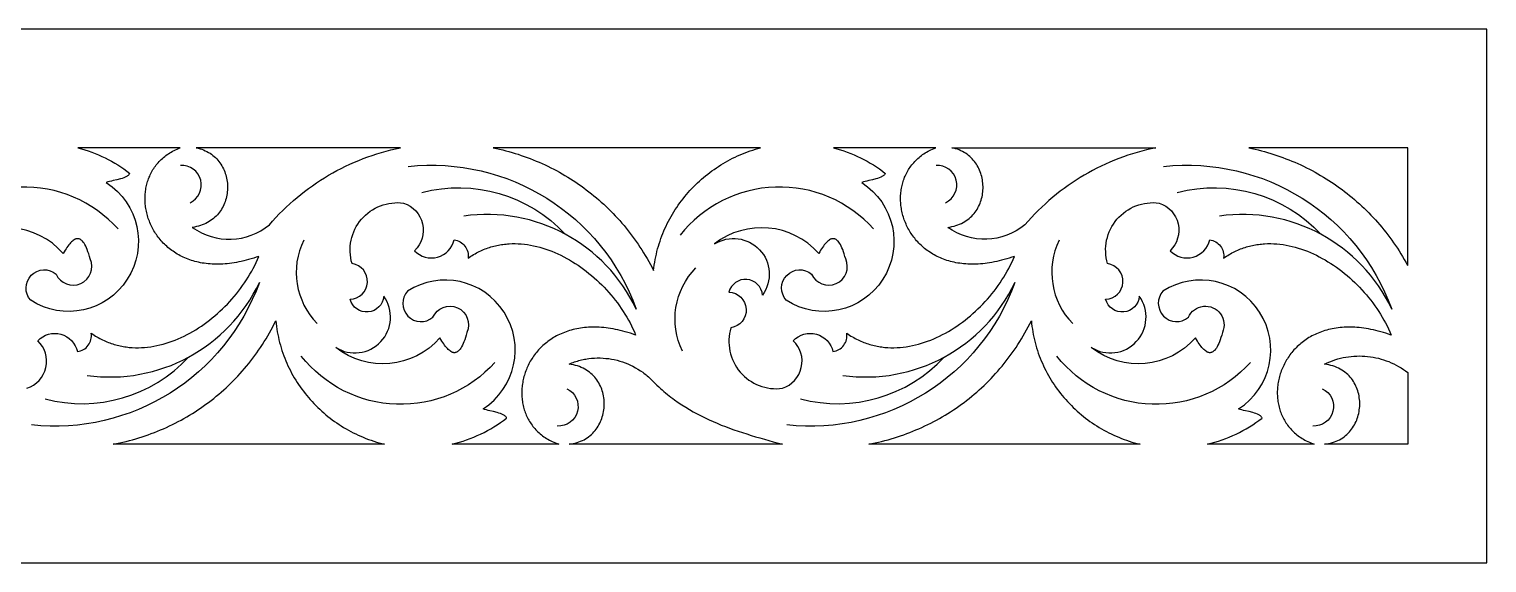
# Model space of a CAD drawing. Extents: x -376 to 375, y -68 to 68.
# Drawn here: x 6 to 375, y -67.5 to 67.5 of the extents above; entities that cross this region are included whole.
import ezdxf

# ---------------------------------------------------------------- set-up
doc = ezdxf.new("R2010")
doc.units = 0
doc.layers.add('LAYER_1', color=18, linetype='CONTINUOUS')

msp = doc.modelspace()

# ---------------------------------------------------------------- linework, layer by layer
at = {"layer": 'LAYER_1'}
for points in [[(-375, -67.5), (375, -67.5), (375, 67.5), (-375, 67.5)], [(164.08, 6.43), (164.16, 7.13), (164.25, 7.82), (164.36, 8.52), (164.48, 9.2), (164.62, 9.89), (164.77, 10.57), (164.93, 11.24), (165.1, 11.91), (165.29, 12.58), (165.49, 13.23), (165.7, 13.89), (165.93, 14.54), (166.17, 15.18), (166.42, 15.82), (166.68, 16.45), (166.95, 17.08), (167.24, 17.7), (167.54, 18.31), (167.84, 18.92), (168.16, 19.52), (168.5, 20.11), (168.84, 20.7), (169.19, 21.28), (169.55, 21.85), (169.93, 22.42), (170.31, 22.98), (170.71, 23.53), (171.11, 24.08), (171.53, 24.61), (171.95, 25.14), (172.39, 25.66), (172.83, 26.17), (173.28, 26.68), (173.75, 27.18), (174.22, 27.66), (174.7, 28.14), (175.19, 28.61), (175.68, 29.07), (176.19, 29.53), (176.71, 29.97), (177.23, 30.4), (177.76, 30.83), (178.3, 31.24), (178.84, 31.65), (179.4, 32.04), (179.96, 32.43), (180.53, 32.8), (181.1, 33.17), (181.69, 33.52), (182.28, 33.86), (182.87, 34.2), (183.48, 34.52), (184.08, 34.83), (184.7, 35.13), (185.32, 35.42), (185.95, 35.7), (186.58, 35.96), (187.22, 36.22), (187.87, 36.46), (188.52, 36.69), (189.17, 36.91), (189.83, 37.11), (190.5, 37.31), (191.17, 37.49), (123.48, 37.49), (124.28, 37.32), (125.08, 37.14), (125.88, 36.95), (126.67, 36.75), (127.46, 36.54), (128.24, 36.31), (129.02, 36.08), (129.8, 35.84), (130.57, 35.58), (131.34, 35.32), (132.1, 35.04), (132.86, 34.75), (133.62, 34.46), (134.37, 34.15), (135.12, 33.83), (135.86, 33.51), (136.6, 33.17), (137.33, 32.82), (138.06, 32.46), (138.79, 32.09), (139.51, 31.71), (140.22, 31.32), (140.93, 30.92), (141.63, 30.52), (142.33, 30.1), (143.02, 29.67), (143.7, 29.23), (144.38, 28.78), (145.06, 28.32), (145.72, 27.85), (146.39, 27.38), (147.04, 26.89), (147.69, 26.39), (148.33, 25.88), (148.97, 25.37), (149.6, 24.84), (150.22, 24.31), (150.84, 23.76), (151.44, 23.21), (152.05, 22.64), (152.64, 22.07), (153.23, 21.49), (153.81, 20.9), (154.38, 20.3), (154.94, 19.69), (155.5, 19.07), (156.05, 18.44), (156.59, 17.8), (157.12, 17.16), (157.65, 16.5), (158.16, 15.84), (158.67, 15.17), (159.17, 14.49), (159.66, 13.8), (160.14, 13.1), (160.62, 12.39), (161.08, 11.68), (161.54, 10.95), (161.98, 10.22), (162.42, 9.48), (162.85, 8.73), (163.27, 7.97), (163.68, 7.2)], [(355, 37.48), (314.73, 37.49), (315.54, 37.32), (316.34, 37.14), (317.14, 36.94), (317.93, 36.74), (318.72, 36.53), (319.51, 36.31), (320.29, 36.07), (321.07, 35.83), (321.85, 35.57), (322.62, 35.31), (323.39, 35.03), (324.15, 34.74), (324.91, 34.45), (325.66, 34.14), (326.41, 33.82), (327.16, 33.49), (327.9, 33.16), (328.63, 32.81), (329.36, 32.45), (330.09, 32.08), (330.81, 31.71), (331.52, 31.32), (332.23, 30.92), (332.93, 30.52), (333.63, 30.1), (334.32, 29.67), (335.01, 29.24), (335.69, 28.79), (336.36, 28.34), (337.03, 27.88), (337.69, 27.4), (338.34, 26.92), (338.99, 26.43), (339.64, 25.93), (340.27, 25.42), (340.9, 24.91), (341.52, 24.38), (342.13, 23.85), (342.74, 23.3), (343.34, 22.75), (343.93, 22.19), (344.52, 21.62), (345.1, 21.04), (345.67, 20.45), (346.23, 19.86), (346.79, 19.26), (347.33, 18.65), (347.87, 18.03), (348.4, 17.4), (348.93, 16.76), (349.44, 16.12), (349.95, 15.47), (350.44, 14.81), (350.93, 14.14), (351.41, 13.47), (351.88, 12.78), (352.35, 12.09), (352.8, 11.39), (353.24, 10.69), (353.68, 9.98), (354.1, 9.26), (354.52, 8.53), (354.93, 7.79), (355, 7.68)], [(68.45, -6.27), (68.52, -6.98), (68.61, -7.68), (68.7, -8.38), (68.82, -9.07), (68.94, -9.76), (69.08, -10.45), (69.24, -11.13), (69.41, -11.8), (69.59, -12.47), (69.78, -13.14), (69.99, -13.8), (70.21, -14.45), (70.45, -15.1), (70.7, -15.75), (70.96, -16.39), (71.23, -17.02), (71.51, -17.65), (71.81, -18.27), (72.12, -18.88), (72.44, -19.49), (72.77, -20.09), (73.12, -20.68), (73.47, -21.27), (73.84, -21.85), (74.22, -22.42), (74.6, -22.99), (75, -23.54), (75.41, -24.09), (75.83, -24.63), (76.26, -25.17), (76.71, -25.69), (77.16, -26.21), (77.62, -26.72), (78.09, -27.22), (78.57, -27.71), (79.06, -28.2), (79.56, -28.67), (80.07, -29.13), (80.58, -29.59), (81.11, -30.04), (81.64, -30.47), (82.19, -30.9), (82.74, -31.31), (83.3, -31.72), (83.86, -32.12), (84.44, -32.5), (85.02, -32.88), (85.61, -33.24), (86.21, -33.59), (86.82, -33.94), (87.43, -34.27), (88.05, -34.59), (88.67, -34.9), (89.31, -35.19), (89.95, -35.48), (90.59, -35.75), (91.24, -36.01), (91.9, -36.26), (92.56, -36.5), (93.23, -36.73), (93.91, -36.94), (94.59, -37.14), (95.28, -37.32), (95.97, -37.5), (27.27, -37.49), (28.1, -37.33), (28.92, -37.16), (29.74, -36.97), (30.55, -36.78), (31.37, -36.57), (32.17, -36.35), (32.97, -36.13), (33.77, -35.89), (34.57, -35.63), (35.36, -35.37), (36.14, -35.1), (36.92, -34.81), (37.7, -34.52), (38.47, -34.21), (39.24, -33.89), (40, -33.57), (40.75, -33.23), (41.51, -32.88), (42.25, -32.52), (42.99, -32.15), (43.73, -31.77), (44.45, -31.38), (45.18, -30.98), (45.89, -30.56), (46.6, -30.14), (47.31, -29.71), (48.01, -29.27), (48.7, -28.82), (49.39, -28.35), (50.06, -27.88), (50.74, -27.4), (51.4, -26.91), (52.06, -26.4), (52.71, -25.89), (53.36, -25.37), (53.99, -24.84), (54.62, -24.3), (55.25, -23.75), (55.86, -23.19), (56.47, -22.62), (57.07, -22.04), (57.66, -21.45), (58.24, -20.86), (58.82, -20.25), (59.39, -19.63), (59.94, -19.01), (60.5, -18.38), (61.04, -17.73), (61.57, -17.08), (62.09, -16.42), (62.61, -15.75), (63.12, -15.07), (63.61, -14.39), (64.1, -13.69), (64.58, -12.99), (65.05, -12.28), (65.51, -11.55), (65.96, -10.82), (66.4, -10.09), (66.83, -9.34), (67.25, -8.59), (67.66, -7.82), (68.06, -7.05)], [(259.7, -6.27), (259.77, -6.98), (259.85, -7.68), (259.95, -8.38), (260.06, -9.07), (260.19, -9.76), (260.33, -10.45), (260.49, -11.13), (260.66, -11.8), (260.84, -12.47), (261.03, -13.14), (261.24, -13.8), (261.46, -14.45), (261.7, -15.1), (261.94, -15.75), (262.2, -16.39), (262.48, -17.02), (262.76, -17.65), (263.06, -18.27), (263.37, -18.88), (263.69, -19.49), (264.02, -20.09), (264.36, -20.68), (264.72, -21.27), (265.09, -21.85), (265.46, -22.42), (265.85, -22.99), (266.25, -23.54), (266.66, -24.09), (267.08, -24.63), (267.51, -25.17), (267.95, -25.69), (268.4, -26.21), (268.87, -26.72), (269.34, -27.22), (269.82, -27.71), (270.31, -28.2), (270.81, -28.67), (271.31, -29.13), (271.83, -29.59), (272.36, -30.04), (272.89, -30.47), (273.43, -30.9), (273.98, -31.31), (274.54, -31.72), (275.11, -32.12), (275.69, -32.5), (276.27, -32.88), (276.86, -33.24), (277.46, -33.59), (278.06, -33.94), (278.68, -34.27), (279.3, -34.59), (279.92, -34.9), (280.55, -35.19), (281.19, -35.48), (281.84, -35.75), (282.49, -36.01), (283.15, -36.26), (283.81, -36.5), (284.48, -36.73), (285.16, -36.94), (285.84, -37.14), (286.52, -37.32), (287.22, -37.5), (218.52, -37.49), (219.35, -37.33), (220.17, -37.16), (220.99, -36.97), (221.8, -36.78), (222.61, -36.57), (223.42, -36.35), (224.22, -36.13), (225.02, -35.89), (225.82, -35.63), (226.61, -35.37), (227.39, -35.1), (228.17, -34.81), (228.95, -34.52), (229.72, -34.21), (230.49, -33.89), (231.25, -33.57), (232, -33.23), (232.75, -32.88), (233.5, -32.52), (234.24, -32.15), (234.97, -31.77), (235.7, -31.38), (236.42, -30.98), (237.14, -30.56), (237.85, -30.14), (238.56, -29.71), (239.26, -29.27), (239.95, -28.82), (240.63, -28.35), (241.31, -27.88), (241.98, -27.4), (242.65, -26.91), (243.31, -26.4), (243.96, -25.89), (244.61, -25.37), (245.24, -24.84), (245.87, -24.3), (246.49, -23.75), (247.11, -23.19), (247.72, -22.62), (248.32, -22.04), (248.91, -21.45), (249.49, -20.86), (250.07, -20.25), (250.63, -19.63), (251.19, -19.01), (251.74, -18.38), (252.28, -17.73), (252.82, -17.08), (253.34, -16.42), (253.86, -15.75), (254.36, -15.07), (254.86, -14.39), (255.35, -13.69), (255.83, -12.99), (256.3, -12.28), (256.76, -11.55), (257.21, -10.82), (257.65, -10.09), (258.08, -9.34), (258.5, -8.59), (258.91, -7.82), (259.31, -7.05)], [(142.66, -37.5), (143.19, -37.43), (143.71, -37.34), (144.21, -37.23), (144.69, -37.09), (145.16, -36.93), (145.61, -36.76), (146.05, -36.56), (146.47, -36.35), (146.87, -36.11), (147.26, -35.87), (147.63, -35.6), (147.99, -35.32), (148.33, -35.02), (148.65, -34.71), (148.95, -34.38), (149.24, -34.04), (149.52, -33.69), (149.77, -33.33), (150.01, -32.96), (150.23, -32.58), (150.44, -32.19), (150.63, -31.79), (150.8, -31.38), (150.96, -30.97), (151.09, -30.55), (151.21, -30.12), (151.32, -29.69), (151.4, -29.26), (151.47, -28.82), (151.52, -28.38), (151.56, -27.94), (151.58, -27.5), (151.58, -27.05), (151.56, -26.61), (151.52, -26.17), (151.47, -25.73), (151.4, -25.29), (151.31, -24.86), (151.21, -24.43), (151.08, -24.01), (150.94, -23.59), (150.78, -23.18), (150.61, -22.77), (150.41, -22.37), (150.2, -21.99), (149.97, -21.61), (149.72, -21.24), (149.45, -20.88), (149.16, -20.53), (148.86, -20.2), (148.54, -19.88), (148.2, -19.57), (147.84, -19.27), (147.46, -19), (147.06, -18.73), (146.65, -18.49), (146.22, -18.26), (145.76, -18.05), (145.29, -17.86), (144.8, -17.69), (144.3, -17.54), (143.77, -17.41), (143.22, -17.3), (142.66, -17.21), (143.01, -17.07), (143.36, -16.93), (143.71, -16.8), (144.07, -16.68), (144.42, -16.56), (144.78, -16.45), (145.13, -16.35), (145.49, -16.26), (145.85, -16.17), (146.21, -16.09), (146.57, -16.02), (146.93, -15.95), (147.29, -15.89), (147.66, -15.84), (148.38, -15.76), (149.11, -15.71), (149.83, -15.68), (150.55, -15.68), (151.28, -15.71), (151.99, -15.77), (152.71, -15.85), (153.42, -15.96), (154.13, -16.1), (154.82, -16.27), (155.52, -16.46), (156.2, -16.67), (156.88, -16.91), (157.55, -17.18), (158.21, -17.47), (158.85, -17.79), (159.49, -18.13), (160.11, -18.5), (160.73, -18.89), (161.32, -19.31), (161.62, -19.53), (161.91, -19.75), (162.19, -19.98), (162.47, -20.21), (162.75, -20.46), (163.03, -20.7), (163.3, -20.96), (163.56, -21.21), (163.82, -21.48), (164.08, -21.75), (164.5, -22.17), (164.93, -22.58), (165.36, -22.98), (165.8, -23.38), (166.23, -23.77), (166.68, -24.15), (167.12, -24.52), (167.57, -24.88), (168.02, -25.24), (168.47, -25.59), (168.93, -25.94), (169.38, -26.27), (170.31, -26.93), (171.25, -27.56), (172.2, -28.16), (173.16, -28.74), (174.13, -29.3), (175.11, -29.83), (176.1, -30.34), (177.1, -30.84), (178.12, -31.31), (179.14, -31.77), (180.17, -32.21), (181.21, -32.64), (182.26, -33.04), (183.32, -33.44), (184.39, -33.82), (185.47, -34.2), (186.56, -34.56), (187.65, -34.91), (188.75, -35.25), (189.86, -35.59), (190.98, -35.91), (192.11, -36.24), (194.38, -36.87), (196.68, -37.49), (164.08, -37.49)], [(355, -37.49), (333.9, -37.5), (334.44, -37.43), (334.95, -37.34), (335.45, -37.23), (335.94, -37.09), (336.41, -36.93), (336.86, -36.76), (337.3, -36.56), (337.72, -36.35), (338.12, -36.11), (338.51, -35.87), (338.88, -35.6), (339.24, -35.32), (339.57, -35.02), (339.9, -34.71), (340.2, -34.38), (340.49, -34.04), (340.76, -33.69), (341.02, -33.33), (341.26, -32.96), (341.48, -32.58), (341.69, -32.19), (341.88, -31.79), (342.05, -31.38), (342.2, -30.97), (342.34, -30.55), (342.46, -30.12), (342.57, -29.69), (342.65, -29.26), (342.72, -28.82), (342.77, -28.38), (342.81, -27.94), (342.82, -27.5), (342.82, -27.05), (342.81, -26.61), (342.77, -26.17), (342.72, -25.73), (342.65, -25.29), (342.56, -24.86), (342.45, -24.43), (342.33, -24.01), (342.19, -23.59), (342.03, -23.18), (341.85, -22.77), (341.66, -22.37), (341.45, -21.99), (341.21, -21.61), (340.96, -21.24), (340.7, -20.88), (340.41, -20.53), (340.11, -20.2), (339.79, -19.88), (339.44, -19.57), (339.09, -19.27), (338.71, -19), (338.31, -18.73), (337.9, -18.49), (337.46, -18.26), (337.01, -18.05), (336.54, -17.86), (336.05, -17.69), (335.54, -17.54), (335.02, -17.41), (334.47, -17.3), (333.91, -17.21), (334.56, -16.91), (335.22, -16.62), (335.89, -16.37), (336.56, -16.14), (337.24, -15.93), (337.92, -15.75), (338.61, -15.59), (339.3, -15.46), (339.99, -15.36), (340.68, -15.27), (341.37, -15.21), (342.07, -15.18), (342.76, -15.17), (343.45, -15.18), (344.14, -15.22), (344.83, -15.28), (345.51, -15.37), (346.19, -15.48), (346.87, -15.61), (347.54, -15.76), (348.21, -15.94), (348.87, -16.14), (349.52, -16.37), (350.17, -16.61), (350.81, -16.88), (351.44, -17.17), (352.06, -17.49), (352.67, -17.82), (353.27, -18.18), (353.86, -18.56), (354.44, -18.97), (355, -19.39)]]:
    msp.add_lwpolyline(points, close=True, dxfattribs=at)
for points in [[(5.43, -23.35, 0.565773), (8.19, -11.3, -0.599651), (18.23, -14.07, 0.415842), (21.74, -9.42), (22.09, -9.66), (22.44, -9.89), (22.8, -10.12), (23.15, -10.33), (23.51, -10.53), (23.86, -10.73), (24.22, -10.92), (24.59, -11.1), (24.95, -11.27), (25.32, -11.44), (25.68, -11.59), (26.05, -11.74), (26.42, -11.88), (26.79, -12.01), (27.17, -12.13), (27.54, -12.25), (27.92, -12.36), (28.29, -12.46), (28.67, -12.55), (29.05, -12.64), (29.43, -12.71), (29.81, -12.78), (30.19, -12.85), (30.58, -12.9), (30.96, -12.95), (31.35, -12.99), (31.73, -13.02), (32.12, -13.05), (32.89, -13.08), (33.67, -13.09), (34.45, -13.06), (35.22, -13.01), (36, -12.94), (36.78, -12.84), (37.56, -12.71), (38.34, -12.55), (39.12, -12.38), (39.89, -12.18), (40.66, -11.95), (41.43, -11.7), (42.2, -11.43), (42.96, -11.14), (43.72, -10.83), (44.48, -10.49), (45.23, -10.14), (45.97, -9.76), (46.71, -9.37), (47.44, -8.95), (48.17, -8.52), (48.88, -8.07), (49.59, -7.6), (50.3, -7.11), (50.99, -6.61), (51.67, -6.09), (52.35, -5.56), (53.01, -5.01), (53.67, -4.44), (54.31, -3.86), (54.94, -3.27), (55.56, -2.66), (56.17, -2.04), (56.76, -1.41), (57.34, -0.76), (57.91, -0.11), (58.47, 0.56), (59, 1.24), (59.53, 1.93), (60.04, 2.63), (60.53, 3.33), (61, 4.05), (61.46, 4.77), (61.9, 5.5), (62.33, 6.24), (62.73, 6.99), (63.12, 7.74), (63.48, 8.5), (63.83, 9.26), (64.16, 10.03), (63.5, 9.8), (62.85, 9.59), (62.2, 9.39), (61.56, 9.2), (60.93, 9.03), (60.31, 8.88), (59.69, 8.74), (59.08, 8.61), (58.48, 8.49), (57.89, 8.39), (57.3, 8.31), (56.72, 8.23), (56.14, 8.17), (55.58, 8.12), (55.02, 8.08), (54.47, 8.05), (53.92, 8.04), (53.39, 8.04), (52.86, 8.05), (52.34, 8.07), (51.82, 8.1), (51.32, 8.15), (50.82, 8.2), (50.32, 8.27), (49.84, 8.34), (49.36, 8.43), (48.89, 8.53), (48.43, 8.63), (47.98, 8.75), (47.53, 8.88), (47.09, 9.01), (46.66, 9.16), (46.24, 9.31), (45.82, 9.47), (45.41, 9.64), (45.01, 9.82), (44.62, 10.01), (44.24, 10.2), (43.86, 10.41), (43.49, 10.62), (43.13, 10.84), (42.78, 11.06), (42.43, 11.3), (42.09, 11.54), (41.76, 11.79), (41.44, 12.04), (41.13, 12.3), (40.82, 12.57), (40.53, 12.84), (40.24, 13.12), (39.95, 13.4), (39.68, 13.69), (39.42, 13.98), (39.16, 14.28), (38.91, 14.59), (38.67, 14.9), (38.44, 15.21), (38.21, 15.53), (38, 15.85), (37.79, 16.18), (37.59, 16.51), (37.4, 16.84), (37.22, 17.18), (37.04, 17.52), (36.88, 17.86), (36.72, 18.21), (36.57, 18.56), (36.43, 18.91), (36.3, 19.26), (36.17, 19.62), (36.06, 19.98), (35.95, 20.34), (35.85, 20.7), (35.76, 21.06), (35.68, 21.42), (35.61, 21.79), (35.54, 22.15), (35.49, 22.52), (35.44, 22.89), (35.4, 23.25), (35.38, 23.62), (35.36, 23.99), (35.34, 24.35), (35.34, 24.72), (35.35, 25.08), (35.36, 25.45), (35.38, 25.81), (35.42, 26.17), (35.46, 26.53), (35.51, 26.89), (35.57, 27.25), (35.64, 27.61), (35.71, 27.96), (35.8, 28.31), (35.89, 28.66), (36, 29), (36.11, 29.34), (36.23, 29.68), (36.37, 30.02), (36.51, 30.35), (36.66, 30.68), (36.81, 31.01), (36.98, 31.33), (37.16, 31.64), (37.35, 31.96), (37.54, 32.26), (37.75, 32.57), (37.96, 32.86), (38.18, 33.16), (38.42, 33.44), (38.66, 33.72), (38.91, 34), (39.17, 34.27), (39.44, 34.53), (39.72, 34.79), (40.01, 35.04), (40.31, 35.29), (40.62, 35.53), (40.94, 35.76), (41.26, 35.98), (41.6, 36.2), (41.95, 36.4), (42.3, 36.6), (42.67, 36.8), (43.04, 36.98), (43.43, 37.16), (43.82, 37.33), (44.23, 37.48), (18.35, 37.49), (19.23, 37.24), (20.11, 36.98), (20.98, 36.69), (21.84, 36.39), (22.7, 36.06), (23.55, 35.7), (24.39, 35.33), (25.22, 34.94), (26.04, 34.52), (26.85, 34.09), (27.65, 33.63), (28.44, 33.15), (29.22, 32.65), (29.98, 32.13), (30.74, 31.59), (31.48, 31.03), (31.43, 30.91), (31.36, 30.79), (31.27, 30.67), (31.17, 30.57), (31.06, 30.47), (30.93, 30.37), (30.79, 30.28), (30.64, 30.19), (30.48, 30.11), (30.31, 30.03), (29.94, 29.89), (29.54, 29.76), (29.11, 29.64), (28.2, 29.41), (27.27, 29.2), (26.82, 29.09), (26.37, 28.97), (25.94, 28.84), (25.53, 28.7, -1), (6.4, -1.08, -0.932324), (12.83, 5.55, 1), (21.46, 9.36), (21.27, 10.03), (21.08, 10.64), (20.89, 11.21), (20.7, 11.73), (20.51, 12.2), (20.31, 12.62), (20.11, 13), (19.91, 13.33), (19.71, 13.61), (19.51, 13.86), (19.41, 13.97), (19.31, 14.06), (19.2, 14.15), (19.1, 14.23), (19, 14.29), (18.89, 14.35), (18.79, 14.4), (18.68, 14.44), (18.58, 14.47), (18.47, 14.49), (18.37, 14.5), (18.26, 14.5), (18.15, 14.49), (18.05, 14.48), (17.94, 14.46), (17.83, 14.42), (17.72, 14.38), (17.61, 14.34), (17.39, 14.22), (17.17, 14.07), (16.95, 13.89), (16.72, 13.69), (16.5, 13.45), (16.27, 13.2), (16.04, 12.91), (15.81, 12.61), (15.58, 12.28), (15.34, 11.93), (15.11, 11.56), (14.87, 11.17), (14.63, 10.77, 0.396227), (-11.76, 13.17, -0.822741)], [(46.73, 23.61, 0.828729), (44.32, 33.04)], [(101.94, 32.78, -0.345698), (159.66, -3.3, 0.328309), (116.06, 20.23)], [(237.97, 23.61, 0.828729), (235.57, 33.04)], [(293.19, 32.78, -0.345698), (350.91, -3.3, 0.328309), (307.31, 20.23)], [(28.52, 16.96, 0.465235), (-20.47, 15.35)], [(105.39, 26.19, -0.276334), (141.72, 15.63)], [(219.77, 16.96, 0.465235), (170.78, 15.35)], [(296.64, 26.19, -0.276334), (332.97, 15.63)], [(75.5, 14.12, 0.318543), (78.91, -6.96)], [(266.75, 14.12, 0.318543), (270.16, -6.96)], [(171.38, -13.96, -0.318543), (174.79, 7.12)], [(20.69, -20.08, 0.328309), (64.29, 3.45, -0.345698), (6.57, -32.62)], [(211.94, -20.08, 0.328309), (255.54, 3.45, -0.345698), (197.82, -32.62)], [(10.02, -26.04, 0.276334), (46.35, -15.47)], [(123.89, -16.8, -0.465235), (74.9, -15.19)], [(201.27, -26.04, 0.276334), (237.6, -15.47)], [(315.14, -16.8, -0.465235), (266.15, -15.19)], [(142.1, -23.45, -0.828729), (139.69, -32.89)], [(333.34, -23.45, -0.828729), (330.93, -32.89)]]:
    msp.add_lwpolyline(points, format="xyb", dxfattribs=at)
for points in [[(47.29, 17.37, 0.342935), (66.82, 18.03), (67.64, 18.96), (68.47, 19.88), (69.33, 20.77), (70.19, 21.64), (71.08, 22.5), (71.98, 23.33), (72.9, 24.14), (73.83, 24.94), (74.78, 25.71), (75.74, 26.47), (76.71, 27.2), (77.71, 27.91), (78.71, 28.6), (79.73, 29.27), (80.76, 29.92), (81.8, 30.54), (82.86, 31.15), (83.93, 31.73), (85.01, 32.29), (86.1, 32.83), (87.21, 33.35), (88.32, 33.84), (89.44, 34.31), (90.58, 34.76), (91.72, 35.18), (92.87, 35.58), (94.03, 35.96), (95.21, 36.31), (96.38, 36.64), (97.57, 36.95), (98.76, 37.23), (99.97, 37.49), (48.29, 37.5), (48.78, 37.39), (49.26, 37.26), (49.72, 37.11), (50.16, 36.95), (50.59, 36.76), (51.01, 36.55), (51.41, 36.33), (51.79, 36.1), (52.16, 35.84), (52.51, 35.57), (52.85, 35.29), (53.17, 35), (53.47, 34.69), (53.76, 34.36), (54.03, 34.03), (54.29, 33.69), (54.53, 33.33), (54.76, 32.97), (54.97, 32.59), (55.16, 32.21), (55.34, 31.82), (55.5, 31.42), (55.64, 31.02), (55.77, 30.61), (55.88, 30.2), (55.98, 29.78), (56.06, 29.36), (56.12, 28.93), (56.17, 28.51), (56.2, 28.08), (56.22, 27.65), (56.21, 27.22), (56.2, 26.79), (56.16, 26.36), (56.11, 25.94), (56.04, 25.51), (55.96, 25.09), (55.86, 24.67), (55.74, 24.26), (55.6, 23.86), (55.45, 23.45), (55.29, 23.06), (55.1, 22.67), (54.9, 22.29), (54.68, 21.92), (54.45, 21.56), (54.19, 21.2), (53.93, 20.86), (53.64, 20.53), (53.34, 20.21), (53.02, 19.91), (52.68, 19.61), (52.32, 19.33), (51.95, 19.07), (51.56, 18.82), (51.16, 18.58), (50.74, 18.37), (50.3, 18.17), (49.84, 17.99), (49.36, 17.82), (48.87, 17.68), (48.36, 17.55), (47.83, 17.45)], [(212.99, -9.42), (213.34, -9.66), (213.69, -9.89), (214.04, -10.12), (214.4, -10.33), (214.75, -10.53), (215.11, -10.73), (215.47, -10.92), (215.83, -11.1), (216.2, -11.27), (216.56, -11.44), (216.93, -11.59), (217.3, -11.74), (217.67, -11.88), (218.04, -12.01), (218.41, -12.13), (218.79, -12.25), (219.16, -12.36), (219.54, -12.46), (219.92, -12.55), (220.3, -12.64), (220.68, -12.71), (221.06, -12.78), (221.44, -12.85), (221.83, -12.9), (222.21, -12.95), (222.59, -12.99), (222.98, -13.02), (223.37, -13.05), (224.14, -13.08), (224.92, -13.09), (225.69, -13.06), (226.47, -13.01), (227.25, -12.94), (228.03, -12.84), (228.81, -12.71), (229.59, -12.55), (230.36, -12.38), (231.14, -12.18), (231.91, -11.95), (232.68, -11.7), (233.45, -11.43), (234.21, -11.14), (234.97, -10.83), (235.72, -10.49), (236.47, -10.14), (237.22, -9.76), (237.96, -9.37), (238.69, -8.95), (239.41, -8.52), (240.13, -8.07), (240.84, -7.6), (241.54, -7.11), (242.24, -6.61), (242.92, -6.09), (243.6, -5.56), (244.26, -5.01), (244.91, -4.44), (245.56, -3.86), (246.19, -3.27), (246.81, -2.66), (247.42, -2.04), (248.01, -1.41), (248.59, -0.76), (249.16, -0.11), (249.71, 0.56), (250.25, 1.24), (250.78, 1.93), (251.28, 2.63), (251.78, 3.33), (252.25, 4.05), (252.71, 4.77), (253.15, 5.5), (253.57, 6.24), (253.98, 6.99), (254.37, 7.74), (254.73, 8.5), (255.08, 9.26), (255.41, 10.03), (254.75, 9.8), (254.09, 9.59), (253.45, 9.39), (252.81, 9.2), (252.18, 9.03), (251.56, 8.88), (250.94, 8.74), (250.33, 8.61), (249.73, 8.49), (249.13, 8.39), (248.55, 8.31), (247.97, 8.23), (247.39, 8.17), (246.83, 8.12), (246.27, 8.08), (245.72, 8.05), (245.17, 8.04), (244.64, 8.04), (244.11, 8.05), (243.58, 8.07), (243.07, 8.1), (242.56, 8.15), (242.06, 8.2), (241.57, 8.27), (241.09, 8.34), (240.61, 8.43), (240.14, 8.53), (239.68, 8.63), (239.23, 8.75), (238.78, 8.88), (238.34, 9.01), (237.91, 9.16), (237.49, 9.31), (237.07, 9.47), (236.66, 9.64), (236.26, 9.82), (235.87, 10.01), (235.48, 10.2), (235.11, 10.41), (234.74, 10.62), (234.38, 10.84), (234.02, 11.06), (233.68, 11.3), (233.34, 11.54), (233.01, 11.79), (232.69, 12.04), (232.38, 12.3), (232.07, 12.57), (231.77, 12.84), (231.48, 13.12), (231.2, 13.4), (230.93, 13.69), (230.66, 13.98), (230.41, 14.28), (230.16, 14.59), (229.92, 14.9), (229.69, 15.21), (229.46, 15.53), (229.25, 15.85), (229.04, 16.18), (228.84, 16.51), (228.65, 16.84), (228.46, 17.18), (228.29, 17.52), (228.12, 17.86), (227.97, 18.21), (227.82, 18.56), (227.68, 18.91), (227.54, 19.26), (227.42, 19.62), (227.3, 19.98), (227.2, 20.34), (227.1, 20.7), (227.01, 21.06), (226.93, 21.42), (226.86, 21.79), (226.79, 22.15), (226.74, 22.52), (226.69, 22.89), (226.65, 23.25), (226.62, 23.62), (226.6, 23.99), (226.59, 24.35), (226.59, 24.72), (226.59, 25.08), (226.61, 25.45), (226.63, 25.81), (226.67, 26.17), (226.71, 26.53), (226.76, 26.89), (226.82, 27.25), (226.88, 27.61), (226.96, 27.96), (227.05, 28.31), (227.14, 28.66), (227.25, 29), (227.36, 29.34), (227.48, 29.68), (227.61, 30.02), (227.75, 30.35), (227.9, 30.68), (228.06, 31.01), (228.23, 31.33), (228.41, 31.64), (228.59, 31.96), (228.79, 32.26), (228.99, 32.57), (229.21, 32.86), (229.43, 33.16), (229.67, 33.44), (229.91, 33.72), (230.16, 34), (230.42, 34.27), (230.69, 34.53), (230.97, 34.79), (231.26, 35.04), (231.56, 35.29), (231.87, 35.53), (232.18, 35.76), (232.51, 35.98), (232.85, 36.2), (233.19, 36.4), (233.55, 36.6), (233.92, 36.8), (234.29, 36.98), (234.68, 37.16), (235.07, 37.33), (235.48, 37.48), (209.6, 37.49), (210.49, 37.24), (211.37, 36.98), (212.24, 36.69), (213.1, 36.38), (213.96, 36.05), (214.81, 35.7), (215.65, 35.33), (216.48, 34.93), (217.3, 34.52), (218.11, 34.08), (218.91, 33.62), (219.7, 33.14), (220.47, 32.65), (221.24, 32.13), (221.99, 31.59), (222.73, 31.03), (222.68, 30.91), (222.61, 30.79), (222.52, 30.67), (222.42, 30.57), (222.31, 30.47), (222.18, 30.37), (222.04, 30.28), (221.89, 30.19), (221.73, 30.11), (221.56, 30.03), (221.19, 29.89), (220.78, 29.76), (220.36, 29.64), (219.45, 29.41), (218.52, 29.2), (218.06, 29.09), (217.62, 28.97), (217.19, 28.84), (216.78, 28.7, -1), (197.65, -1.08, -0.932324), (204.07, 5.55, 1), (212.71, 9.36), (212.52, 10.03), (212.33, 10.64), (212.14, 11.21), (211.95, 11.73), (211.75, 12.2), (211.56, 12.62), (211.36, 13), (211.16, 13.33), (210.96, 13.61), (210.76, 13.86), (210.66, 13.97), (210.55, 14.06), (210.45, 14.15), (210.35, 14.23), (210.25, 14.29), (210.14, 14.35), (210.04, 14.4), (209.93, 14.44), (209.83, 14.47), (209.72, 14.49), (209.61, 14.5), (209.51, 14.5), (209.4, 14.49), (209.29, 14.48), (209.19, 14.46), (209.08, 14.42), (208.97, 14.38), (208.86, 14.34), (208.64, 14.22), (208.42, 14.07), (208.2, 13.89), (207.97, 13.69), (207.75, 13.45), (207.52, 13.2), (207.29, 12.91), (207.06, 12.61), (206.83, 12.28), (206.59, 11.93), (206.36, 11.56), (206.12, 11.17), (205.88, 10.77, 0.396227), (179.49, 13.17, -0.822741), (191.66, 0.24, 0.837768), (183.13, 0.99, -0.913846), (183.63, -8.04, 0.543502), (196.68, -23.35, 0.565773), (199.44, -11.3, -0.599651), (209.48, -14.07, 0.415842)], [(238.54, 17.37), (239.08, 17.45), (239.61, 17.55), (240.12, 17.68), (240.62, 17.82), (241.09, 17.99), (241.55, 18.17), (241.99, 18.37), (242.41, 18.59), (242.82, 18.82), (243.21, 19.07), (243.58, 19.34), (243.93, 19.61), (244.27, 19.91), (244.59, 20.22), (244.9, 20.53), (245.18, 20.87), (245.45, 21.21), (245.7, 21.56), (245.94, 21.92), (246.15, 22.3), (246.36, 22.68), (246.54, 23.06), (246.71, 23.46), (246.86, 23.86), (246.99, 24.27), (247.11, 24.68), (247.21, 25.1), (247.29, 25.52), (247.36, 25.94), (247.41, 26.37), (247.45, 26.8), (247.46, 27.23), (247.47, 27.66), (247.45, 28.09), (247.42, 28.52), (247.37, 28.94), (247.31, 29.37), (247.23, 29.79), (247.13, 30.21), (247.02, 30.62), (246.89, 31.03), (246.74, 31.43), (246.58, 31.83), (246.41, 32.22), (246.21, 32.6), (246, 32.98), (245.78, 33.34), (245.54, 33.69), (245.28, 34.04), (245.01, 34.37), (244.72, 34.69), (244.41, 35), (244.09, 35.3), (243.76, 35.58), (243.41, 35.85), (243.04, 36.1), (242.66, 36.34), (242.26, 36.56), (241.85, 36.76), (241.42, 36.95), (240.97, 37.12), (240.51, 37.26), (240.04, 37.39), (239.55, 37.5), (291.21, 37.48), (290.01, 37.23), (288.82, 36.95), (287.64, 36.65), (286.47, 36.32), (285.3, 35.97), (284.14, 35.59), (282.99, 35.19), (281.85, 34.77), (280.72, 34.32), (279.6, 33.85), (278.49, 33.36), (277.38, 32.85), (276.29, 32.31), (275.21, 31.75), (274.14, 31.17), (273.09, 30.56), (272.04, 29.94), (271.01, 29.29), (269.99, 28.62), (268.98, 27.93), (267.99, 27.22), (267.01, 26.49), (266.05, 25.73), (265.1, 24.96), (264.16, 24.16), (263.25, 23.35), (262.34, 22.51), (261.45, 21.66), (260.58, 20.78), (259.73, 19.88), (258.89, 18.97), (258.07, 18.03, -0.342935)], [(83.61, -13.01, 0.822741), (95.78, -0.08, -0.837768), (87.25, -0.84, 0.913846), (87.75, 8.2, -0.543502), (100.8, 23.51, -0.565773), (103.56, 11.46, 0.599651), (113.6, 14.22, -0.415842), (117.11, 9.58), (117.46, 9.82), (117.81, 10.05), (118.16, 10.27), (118.52, 10.49), (118.87, 10.69), (119.23, 10.89), (119.59, 11.08), (119.96, 11.26), (120.32, 11.43), (120.68, 11.59), (121.05, 11.75), (121.42, 11.9), (121.79, 12.04), (122.16, 12.17), (122.54, 12.29), (122.91, 12.41), (123.29, 12.51), (123.66, 12.62), (124.04, 12.71), (124.42, 12.79), (124.8, 12.87), (125.18, 12.94), (125.56, 13), (125.95, 13.06), (126.33, 13.11), (126.72, 13.15), (127.1, 13.18), (127.49, 13.21), (128.26, 13.24), (129.04, 13.24), (129.81, 13.22), (130.59, 13.17), (131.37, 13.09), (132.15, 12.99), (132.93, 12.86), (133.71, 12.71), (134.48, 12.53), (135.26, 12.33), (136.03, 12.11), (136.8, 11.86), (137.57, 11.59), (138.33, 11.3), (139.09, 10.99), (139.84, 10.65), (140.59, 10.3), (141.34, 9.92), (142.08, 9.52), (142.81, 9.11), (143.53, 8.68), (144.25, 8.23), (144.96, 7.76), (145.66, 7.27), (146.36, 6.77), (147.04, 6.25), (147.72, 5.71), (148.38, 5.16), (149.04, 4.6), (149.68, 4.02), (150.31, 3.42), (150.93, 2.82), (151.54, 2.2), (152.13, 1.56), (152.71, 0.92), (153.28, 0.26), (153.83, -0.41), (154.37, -1.08), (154.9, -1.77), (155.4, -2.47), (155.9, -3.18), (156.37, -3.89), (156.83, -4.62), (157.27, -5.35), (157.69, -6.09), (158.1, -6.83), (158.49, -7.58), (158.85, -8.34), (159.2, -9.1), (159.53, -9.87), (158.86, -9.64), (158.2, -9.43), (157.55, -9.23), (156.91, -9.04), (156.28, -8.87), (155.65, -8.72), (155.03, -8.57), (154.41, -8.44), (153.8, -8.33), (153.2, -8.23), (152.61, -8.14), (152.03, -8.07), (151.45, -8.01), (150.88, -7.96), (150.32, -7.92), (149.76, -7.9), (149.21, -7.88), (148.67, -7.88), (148.14, -7.9), (147.62, -7.92), (147.1, -7.96), (146.59, -8), (146.09, -8.06), (145.59, -8.13), (145.11, -8.21), (144.63, -8.3), (144.16, -8.39), (143.69, -8.5), (143.24, -8.62), (142.79, -8.75), (142.35, -8.89), (141.91, -9.04), (141.49, -9.2), (141.07, -9.36), (140.66, -9.54), (140.26, -9.72), (139.87, -9.91), (139.48, -10.11), (139.1, -10.32), (138.74, -10.54), (138.37, -10.76), (138.02, -10.99), (137.67, -11.23), (137.34, -11.47), (137.01, -11.73), (136.69, -11.98), (136.37, -12.25), (136.07, -12.52), (135.77, -12.8), (135.48, -13.08), (135.2, -13.37), (134.93, -13.66), (134.67, -13.96), (134.41, -14.27), (134.17, -14.58), (133.93, -14.89), (133.7, -15.21), (133.47, -15.53), (133.26, -15.86), (133.06, -16.19), (132.86, -16.52), (132.67, -16.86), (132.49, -17.2), (132.32, -17.55), (132.16, -17.9), (132, -18.25), (131.86, -18.6), (131.72, -18.96), (131.59, -19.32), (131.47, -19.68), (131.36, -20.04), (131.26, -20.4), (131.16, -20.77), (131.08, -21.13), (131, -21.5), (130.93, -21.87), (130.88, -22.24), (130.83, -22.61), (130.78, -22.98), (130.75, -23.35), (130.73, -23.72), (130.71, -24.09), (130.71, -24.46), (130.71, -24.82), (130.73, -25.19), (130.75, -25.56), (130.78, -25.92), (130.82, -26.29), (130.86, -26.65), (130.92, -27.01), (130.99, -27.37), (131.06, -27.73), (131.15, -28.08), (131.24, -28.43), (131.35, -28.78), (131.46, -29.13), (131.58, -29.47), (131.71, -29.81), (131.85, -30.14), (132, -30.48), (132.16, -30.8), (132.33, -31.13), (132.51, -31.45), (132.69, -31.76), (132.89, -32.07), (133.09, -32.38), (133.31, -32.68), (133.53, -32.98), (133.77, -33.27), (134.01, -33.55), (134.27, -33.83), (134.53, -34.1), (134.8, -34.37), (135.08, -34.63), (135.37, -34.88), (135.67, -35.13), (135.99, -35.37), (136.31, -35.6), (136.64, -35.83), (136.98, -36.04), (137.33, -36.25), (137.69, -36.46), (138.05, -36.65), (138.43, -36.84), (138.82, -37.01), (139.22, -37.18), (139.63, -37.34), (140.05, -37.49), (113.07, -37.49), (114, -37.26), (114.92, -36.99), (115.84, -36.71), (116.74, -36.4), (117.64, -36.07), (118.53, -35.71), (119.42, -35.33), (120.29, -34.93), (121.15, -34.5), (122, -34.05), (122.84, -33.58), (123.67, -33.08), (124.48, -32.56), (125.29, -32.02), (126.08, -31.46), (126.85, -30.88), (126.8, -30.75), (126.73, -30.63), (126.64, -30.52), (126.54, -30.41), (126.43, -30.31), (126.3, -30.21), (126.16, -30.12), (126.01, -30.04), (125.85, -29.96), (125.68, -29.88), (125.31, -29.73), (124.9, -29.6), (124.48, -29.48), (123.57, -29.26), (122.64, -29.04), (122.18, -28.93), (121.74, -28.81), (121.31, -28.69), (120.9, -28.55, 1), (101.77, 1.24, 0.932324), (108.19, -5.39, -1), (116.83, -9.2), (116.64, -9.87), (116.45, -10.49), (116.26, -11.05), (116.07, -11.57), (115.88, -12.04), (115.68, -12.46), (115.48, -12.84), (115.28, -13.17), (115.08, -13.46), (114.88, -13.7), (114.78, -13.81), (114.68, -13.91), (114.57, -13.99), (114.47, -14.07), (114.37, -14.14), (114.26, -14.19), (114.16, -14.24), (114.05, -14.28), (113.95, -14.31), (113.84, -14.33), (113.74, -14.34), (113.63, -14.34), (113.52, -14.34), (113.41, -14.32), (113.31, -14.3), (113.2, -14.27), (113.09, -14.23), (112.98, -14.18), (112.76, -14.06), (112.54, -13.91), (112.32, -13.74), (112.09, -13.53), (111.87, -13.3), (111.64, -13.04), (111.41, -12.76), (111.18, -12.45), (110.95, -12.12), (110.71, -11.77), (110.48, -11.4), (110.24, -11.02), (110, -10.61, -0.396227)], [(274.86, -13.01, 0.822741), (287.03, -0.08, -0.837768), (278.5, -0.84, 0.913846), (279, 8.2, -0.543502), (292.05, 23.51, -0.565773), (294.81, 11.46, 0.599651), (304.85, 14.22, -0.415842), (308.36, 9.58), (308.71, 9.82), (309.06, 10.05), (309.41, 10.27), (309.77, 10.49), (310.12, 10.69), (310.48, 10.89), (310.84, 11.08), (311.2, 11.26), (311.57, 11.43), (311.93, 11.59), (312.3, 11.75), (312.67, 11.9), (313.04, 12.04), (313.41, 12.17), (313.78, 12.29), (314.16, 12.41), (314.53, 12.51), (314.91, 12.62), (315.29, 12.71), (315.67, 12.79), (316.05, 12.87), (316.43, 12.94), (316.81, 13), (317.19, 13.06), (317.58, 13.11), (317.96, 13.15), (318.35, 13.18), (318.73, 13.21), (319.51, 13.24), (320.28, 13.24), (321.06, 13.22), (321.84, 13.17), (322.62, 13.09), (323.4, 12.99), (324.18, 12.86), (324.96, 12.71), (325.73, 12.53), (326.51, 12.33), (327.28, 12.11), (328.05, 11.86), (328.82, 11.59), (329.58, 11.3), (330.34, 10.99), (331.09, 10.65), (331.84, 10.3), (332.59, 9.92), (333.33, 9.52), (334.06, 9.11), (334.78, 8.68), (335.5, 8.23), (336.21, 7.76), (336.91, 7.27), (337.61, 6.77), (338.29, 6.25), (338.96, 5.71), (339.63, 5.16), (340.28, 4.6), (340.93, 4.02), (341.56, 3.42), (342.18, 2.82), (342.78, 2.2), (343.38, 1.56), (343.96, 0.92), (344.53, 0.26), (345.08, -0.41), (345.62, -1.08), (346.14, -1.77), (346.65, -2.47), (347.14, -3.18), (347.62, -3.89), (348.08, -4.62), (348.52, -5.35), (348.94, -6.09), (349.35, -6.83), (349.73, -7.58), (350.1, -8.34), (350.45, -9.1), (350.77, -9.87), (350.11, -9.64), (349.45, -9.43), (348.8, -9.23), (348.16, -9.04), (347.52, -8.87), (346.89, -8.72), (346.27, -8.57), (345.66, -8.44), (345.05, -8.33), (344.45, -8.23), (343.86, -8.14), (343.28, -8.07), (342.7, -8.01), (342.13, -7.96), (341.57, -7.92), (341.01, -7.9), (340.46, -7.88), (339.92, -7.88), (339.39, -7.9), (338.87, -7.92), (338.35, -7.96), (337.84, -8), (337.34, -8.06), (336.84, -8.13), (336.35, -8.21), (335.87, -8.3), (335.4, -8.39), (334.94, -8.5), (334.48, -8.62), (334.03, -8.75), (333.59, -8.89), (333.16, -9.04), (332.74, -9.2), (332.32, -9.36), (331.91, -9.54), (331.51, -9.72), (331.12, -9.91), (330.73, -10.11), (330.35, -10.32), (329.98, -10.54), (329.62, -10.76), (329.27, -10.99), (328.92, -11.23), (328.59, -11.47), (328.26, -11.73), (327.93, -11.98), (327.62, -12.25), (327.32, -12.52), (327.02, -12.8), (326.73, -13.08), (326.45, -13.37), (326.18, -13.66), (325.92, -13.96), (325.66, -14.27), (325.41, -14.58), (325.17, -14.89), (324.94, -15.21), (324.72, -15.53), (324.51, -15.86), (324.3, -16.19), (324.11, -16.52), (323.92, -16.86), (323.74, -17.2), (323.57, -17.55), (323.4, -17.9), (323.25, -18.25), (323.1, -18.6), (322.97, -18.96), (322.84, -19.32), (322.72, -19.68), (322.61, -20.04), (322.51, -20.4), (322.41, -20.77), (322.33, -21.13), (322.25, -21.5), (322.18, -21.87), (322.12, -22.24), (322.07, -22.61), (322.03, -22.98), (322, -23.35), (321.98, -23.72), (321.96, -24.09), (321.96, -24.46), (321.96, -24.82), (321.97, -25.19), (321.99, -25.56), (322.02, -25.92), (322.06, -26.29), (322.11, -26.65), (322.17, -27.01), (322.24, -27.37), (322.31, -27.73), (322.4, -28.08), (322.49, -28.43), (322.59, -28.78), (322.71, -29.13), (322.83, -29.47), (322.96, -29.81), (323.1, -30.14), (323.25, -30.48), (323.41, -30.8), (323.58, -31.13), (323.75, -31.45), (323.94, -31.76), (324.14, -32.07), (324.34, -32.38), (324.56, -32.68), (324.78, -32.98), (325.02, -33.27), (325.26, -33.55), (325.51, -33.83), (325.78, -34.1), (326.05, -34.37), (326.33, -34.63), (326.62, -34.88), (326.92, -35.13), (327.23, -35.37), (327.55, -35.6), (327.88, -35.83), (328.22, -36.04), (328.57, -36.25), (328.93, -36.46), (329.3, -36.65), (329.68, -36.84), (330.07, -37.01), (330.47, -37.18), (330.88, -37.34), (331.3, -37.49), (304.31, -37.49), (305.24, -37.26), (306.17, -36.99), (307.08, -36.71), (307.99, -36.4), (308.89, -36.07), (309.78, -35.71), (310.66, -35.33), (311.54, -34.93), (312.4, -34.5), (313.25, -34.05), (314.09, -33.58), (314.91, -33.08), (315.73, -32.56), (316.53, -32.02), (317.32, -31.46), (318.1, -30.88), (318.05, -30.75), (317.98, -30.63), (317.89, -30.52), (317.79, -30.41), (317.68, -30.31), (317.55, -30.21), (317.41, -30.12), (317.26, -30.04), (317.1, -29.96), (316.93, -29.88), (316.55, -29.73), (316.15, -29.6), (315.73, -29.48), (314.82, -29.26), (313.89, -29.04), (313.43, -28.93), (312.98, -28.81), (312.56, -28.69), (312.15, -28.55, 1), (293.02, 1.24, 0.932324), (299.44, -5.39, -1), (308.08, -9.2), (307.89, -9.87), (307.7, -10.49), (307.51, -11.05), (307.32, -11.57), (307.12, -12.04), (306.93, -12.46), (306.73, -12.84), (306.53, -13.17), (306.33, -13.46), (306.13, -13.7), (306.03, -13.81), (305.92, -13.91), (305.82, -13.99), (305.72, -14.07), (305.61, -14.14), (305.51, -14.19), (305.41, -14.24), (305.3, -14.28), (305.2, -14.31), (305.09, -14.33), (304.98, -14.34), (304.88, -14.34), (304.77, -14.34), (304.66, -14.32), (304.55, -14.3), (304.45, -14.27), (304.34, -14.23), (304.23, -14.18), (304.01, -14.06), (303.79, -13.91), (303.57, -13.74), (303.34, -13.53), (303.12, -13.3), (302.89, -13.04), (302.66, -12.76), (302.43, -12.45), (302.2, -12.12), (301.96, -11.77), (301.73, -11.4), (301.49, -11.02), (301.25, -10.61, -0.396227)]]:
    msp.add_lwpolyline(points, format="xyb", close=True, dxfattribs=at)

doc.saveas('drawing.dxf')
